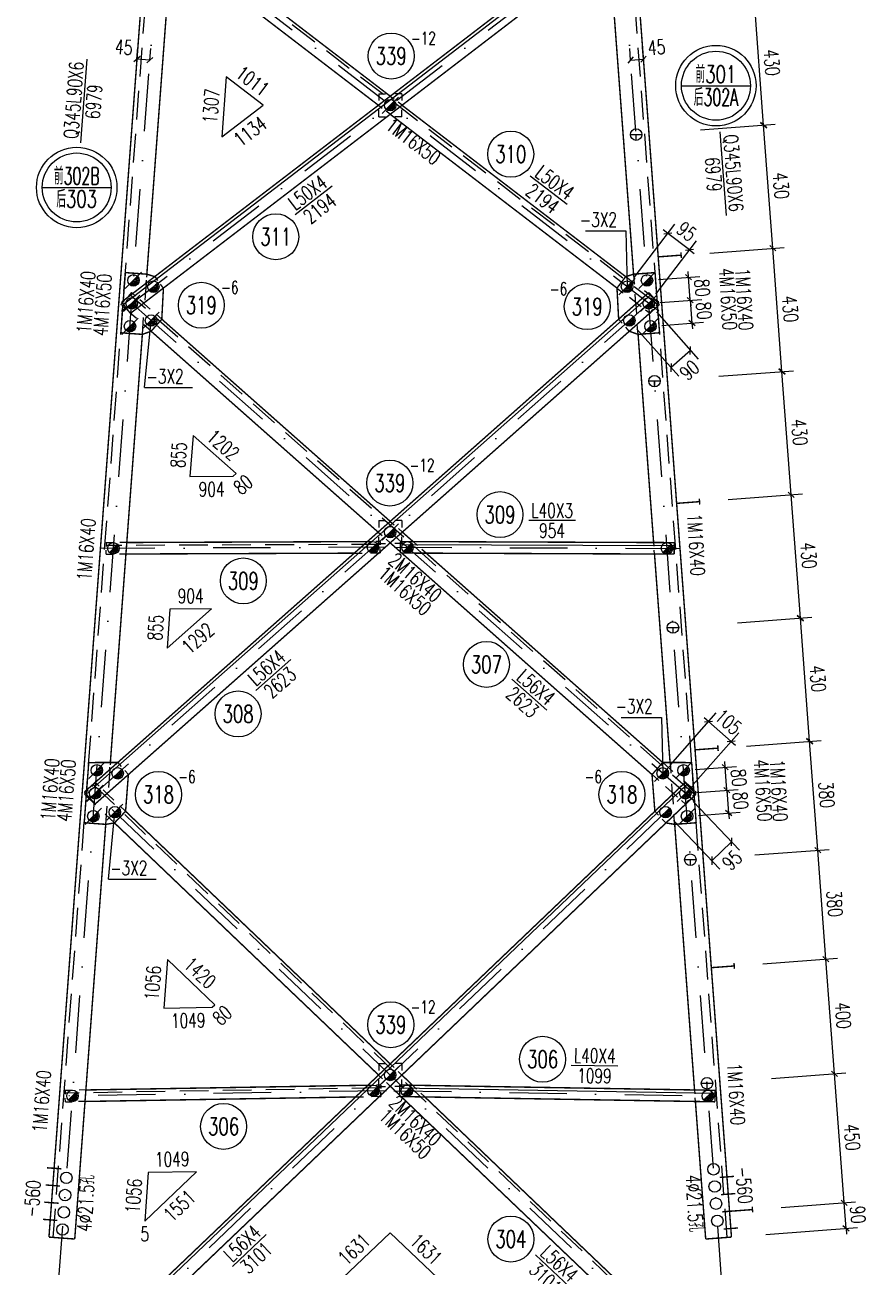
# Model space of a CAD drawing. Header units: millimetres. Extents: x 25936 to 26777, y -10793 to -10199.
# Drawn here: x 26080.2 to 26227, y -10683.7 to -10467.6 of the extents above; entities that cross this region are included whole.
import ezdxf
from ezdxf.enums import TextEntityAlignment as Align

# ---------------------------------------------------------------- set-up
doc = ezdxf.new("R2010")
doc.units = ezdxf.units.MM
doc.header["$LTSCALE"] = 10
doc.linetypes.add('DASHDOTX2', pattern=[2, 1, -0.5, 0, -0.5])
doc.linetypes.add('DASHED', pattern=[0.75, 0.5, -0.25])
for name, color, linetype in [('1', 1, 'DASHED'), ('2', 1, 'Continuous'), ('3', 1, 'Continuous'), ('4', 2, 'DASHDOTX2')]:
    doc.layers.add(name, color=color, linetype=linetype)
doc.styles.add('DXT', font='simplex.shx', dxfattribs={"width": 0.72, "bigfont": 'hztxt.shx'})
doc.styles.get("Standard").update_dxf_attribs({"font": 'SIMPLEX.shx', "width": 0.7, "bigfont": 'gbhzfs.shx'})
doc.dimstyles.new('BZ$0', dxfattribs={"dimtxt": 2.5, "dimasz": 1, "dimexe": 2, "dimexo": 2, "dimgap": 1, "dimtad": 1, "dimdec": 0, "dimlfac": 20, "dimzin": 12, "dimdsep": 46, "dimtxsty": 'DXT', "dimblk": 'OBLIQUE', "dimcen": 0.09, "dimclrd": 1, "dimclre": 1, "dimclrt": 7, "dimadec": 4, "dimazin": 3, "dimtfac": 1.4, "dimtdec": 0, "dimtix": 1, "dimtmove": 2, "dimatfit": 3, "dimldrblk": 'OBLIQUE', "dimfxl": 1, "dimtolj": 1, "dimtzin": 0, "dimarcsym": 0})

# ---------------------------------------------------------------- blocks, each defined once
blk = doc.blocks.new('_Oblique')
at = {"color": 0, "linetype": 'ByBlock', "lineweight": -2}
blk.add_line((-0.5, -0.5), (0.5, 0.5), dxfattribs=at)
blk = doc.blocks.new('*D24')
at = {"layer": '3', "color": 1, "lineweight": -2}
for p, q in [((26190.53, -10511.86), (26197.76, -10511.32)), ((26195.76, -10511.47), (26195.69, -10510.47)), ((26196.06, -10515.46), (26195.76, -10511.47)), ((26190.83, -10515.85), (26198.06, -10515.31)), ((26196.06, -10515.46), (26196.14, -10516.46))]:
    blk.add_line(p, q, dxfattribs=at)
at = {"layer": 'Defpoints', "color": 0}
for p in [(26195.76, -10511.47), (26188.53, -10512.01), (26188.83, -10516)]:
    blk.add_point(p, dxfattribs=at)
at = {"layer": '3', "color": 1, "lineweight": -2}
for p, rotation in [((26195.76, -10511.47), 274.2772000000988), ((26196.06, -10515.46), 94.27720000009884)]:
    blk.add_blockref('_Oblique', p, dxfattribs=dict(at, rotation=rotation))
at = {"layer": '3', "color": 7, "insert": (26198.16, -10513.3), "char_height": 2.5, "attachment_point": 5, "rotation": 274.2772, "style": 'DXT'}
blk.add_mtext('\\A1;80', dxfattribs=at)
blk = doc.blocks.new('*D25')
at = {"layer": '3', "color": 1, "lineweight": -2}
for p, q in [((26186.28, -10511.52), (26193.38, -10502.24)), ((26192.17, -10503.83), (26191.37, -10503.22)), ((26190.05, -10514.41), (26197.16, -10505.13)), ((26195.94, -10506.72), (26192.17, -10503.83)), ((26195.94, -10506.72), (26196.73, -10507.33))]:
    blk.add_line(p, q, dxfattribs=at)
at = {"layer": 'Defpoints', "color": 0}
for p in [(26192.17, -10503.83), (26185.06, -10513.11), (26188.83, -10516)]:
    blk.add_point(p, dxfattribs=at)
at = {"layer": '3', "color": 1, "lineweight": -2}
for p, rotation in [((26192.17, -10503.83), 322.557499999728), ((26195.94, -10506.72), 142.557499999728)]:
    blk.add_blockref('_Oblique', p, dxfattribs=dict(at, rotation=rotation))
at = {"layer": '3', "color": 7, "insert": (26195.42, -10503.49), "char_height": 2.5, "attachment_point": 5, "rotation": 322.5575, "style": 'DXT'}
blk.add_mtext('\\A1;95', dxfattribs=at)
blk = doc.blocks.new('*D26')
at = {"layer": '3', "color": 1, "lineweight": -2}
for p, q in [((26190.16, -10517.5), (26197.42, -10525.7)), ((26186.79, -10520.48), (26194.05, -10528.69)), ((26196.09, -10524.21), (26192.72, -10527.19))]:
    blk.add_line(p, q, dxfattribs=at)
at = {"layer": 'Defpoints', "color": 0}
for p in [(26188.83, -10516), (26185.46, -10518.98), (26192.72, -10527.19)]:
    blk.add_point(p, dxfattribs=at)
at = {"layer": '3', "color": 1, "lineweight": -2}
for p, rotation in [((26196.09, -10524.21), 41.49099999989235), ((26192.72, -10527.19), 221.4909999998924)]:
    blk.add_blockref('_Oblique', p, dxfattribs=dict(at, rotation=rotation))
at = {"layer": '3', "color": 7, "insert": (26195.94, -10527.63), "char_height": 2.5, "attachment_point": 5, "rotation": 41.491, "style": 'DXT'}
blk.add_mtext('\\A1;90', dxfattribs=at)
blk = doc.blocks.new('*D27')
at = {"layer": '3', "color": 1, "lineweight": -2}
for p, q in [((26190.83, -10515.85), (26198.06, -10515.31)), ((26196.06, -10515.46), (26195.99, -10514.46)), ((26196.06, -10515.46), (26196.36, -10519.45)), ((26191.13, -10519.84), (26198.36, -10519.3)), ((26196.36, -10519.45), (26196.44, -10520.44))]:
    blk.add_line(p, q, dxfattribs=at)
at = {"layer": 'Defpoints', "color": 0}
for p in [(26188.83, -10516), (26189.13, -10519.99), (26196.36, -10519.45)]:
    blk.add_point(p, dxfattribs=at)
at = {"layer": '3', "color": 1, "lineweight": -2}
for p, rotation in [((26196.06, -10515.46), 274.2773000000449), ((26196.36, -10519.45), 94.27730000004493)]:
    blk.add_blockref('_Oblique', p, dxfattribs=dict(at, rotation=rotation))
at = {"layer": '3', "color": 7, "insert": (26198.46, -10517.28), "char_height": 2.5, "attachment_point": 5, "rotation": 274.2773, "style": 'DXT'}
blk.add_mtext('\\A1;80', dxfattribs=at)
blk = doc.blocks.new('*D28')
at = {"layer": '3', "color": 1, "lineweight": -2}
for p, q in [((26202.14, -10596.71), (26202.06, -10595.71)), ((26196.9, -10597.1), (26204.13, -10596.56)), ((26202.44, -10600.7), (26202.14, -10596.71)), ((26197.2, -10601.09), (26204.43, -10600.55)), ((26202.44, -10600.7), (26202.51, -10601.69))]:
    blk.add_line(p, q, dxfattribs=at)
at = {"layer": 'Defpoints', "color": 0}
for p in [(26194.91, -10597.25), (26202.14, -10596.71), (26195.21, -10601.24)]:
    blk.add_point(p, dxfattribs=at)
at = {"layer": '3', "color": 1, "lineweight": -2}
for p, rotation in [((26202.14, -10596.71), 274.2774999999764), ((26202.44, -10600.7), 94.27749999997643)]:
    blk.add_blockref('_Oblique', p, dxfattribs=dict(at, rotation=rotation))
at = {"layer": '3', "color": 7, "insert": (26204.53, -10598.53), "char_height": 2.5, "attachment_point": 5, "rotation": 274.2775, "style": 'DXT'}
blk.add_mtext('\\A1;80', dxfattribs=at)
blk = doc.blocks.new('*D29')
at = {"layer": '3', "color": 1, "lineweight": -2}
for p, q in [((26192.6, -10596.26), (26200.57, -10587.25)), ((26199.25, -10588.75), (26198.5, -10588.09)), ((26203.18, -10592.23), (26199.25, -10588.75)), ((26196.53, -10599.74), (26204.5, -10590.73)), ((26203.18, -10592.23), (26203.93, -10592.89))]:
    blk.add_line(p, q, dxfattribs=at)
at = {"layer": 'Defpoints', "color": 0}
for p in [(26199.25, -10588.75), (26191.28, -10597.76), (26195.21, -10601.24)]:
    blk.add_point(p, dxfattribs=at)
at = {"layer": '3', "color": 1, "lineweight": -2}
for p, rotation in [((26199.25, -10588.75), 318.5087999999614), ((26203.18, -10592.23), 138.5087999999614)]:
    blk.add_blockref('_Oblique', p, dxfattribs=dict(at, rotation=rotation))
at = {"layer": '3', "color": 7, "insert": (26202.7, -10588.8), "char_height": 2.5, "attachment_point": 5, "rotation": 318.5088, "style": 'DXT'}
blk.add_mtext('\\A1;105', dxfattribs=at)
blk = doc.blocks.new('*D30')
at = {"layer": '3', "color": 1, "lineweight": -2}
for p, q in [((26196.59, -10602.68), (26204.65, -10611.13)), ((26193.15, -10605.96), (26201.21, -10614.41)), ((26203.27, -10609.68), (26199.83, -10612.96))]:
    blk.add_line(p, q, dxfattribs=at)
at = {"layer": 'Defpoints', "color": 0}
for p in [(26195.21, -10601.24), (26191.77, -10604.52), (26199.83, -10612.96)]:
    blk.add_point(p, dxfattribs=at)
at = {"layer": '3', "color": 1, "lineweight": -2}
for p, rotation in [((26203.27, -10609.68), 43.65079999998532), ((26199.83, -10612.96), 223.6507999999853)]:
    blk.add_blockref('_Oblique', p, dxfattribs=dict(at, rotation=rotation))
at = {"layer": '3', "color": 7, "insert": (26203.34, -10612.89), "char_height": 2.5, "attachment_point": 5, "rotation": 43.6508, "style": 'DXT'}
blk.add_mtext('\\A1;95', dxfattribs=at)
blk = doc.blocks.new('*D31')
at = {"layer": '3', "color": 1, "lineweight": -2}
for p, q in [((26202.44, -10600.7), (26202.36, -10599.7)), ((26197.2, -10601.09), (26204.43, -10600.55)), ((26202.44, -10600.7), (26202.74, -10604.69)), ((26197.5, -10605.08), (26204.73, -10604.54)), ((26202.74, -10604.69), (26202.81, -10605.68))]:
    blk.add_line(p, q, dxfattribs=at)
at = {"layer": 'Defpoints', "color": 0}
for p in [(26195.21, -10601.24), (26202.74, -10604.69), (26195.51, -10605.23)]:
    blk.add_point(p, dxfattribs=at)
at = {"layer": '3', "color": 1, "lineweight": -2}
for p, rotation in [((26202.44, -10600.7), 274.2775999999618), ((26202.74, -10604.69), 94.27759999996175)]:
    blk.add_blockref('_Oblique', p, dxfattribs=dict(at, rotation=rotation))
at = {"layer": '3', "color": 7, "insert": (26204.83, -10602.52), "char_height": 2.5, "attachment_point": 5, "rotation": 274.2776, "style": 'DXT'}
blk.add_mtext('\\A1;80', dxfattribs=at)
blk = doc.blocks.new('M16X50')
for p, q in [((-0.283, -0.283), (0.283, 0.283)), ((-0.141, -0.141), (0.141, 0.141))]:
    blk.add_line(p, q)
blk.add_circle((0, 0), 0.2)
for radius in [0.16, 0.12, 0.08, 0.04]:
    blk.add_arc((0, 0), radius, 225, 45)
blk = doc.blocks.new('M16X40')
blk.add_line((-0.141, -0.141), (0.141, 0.141))
blk.add_circle((0, 0), 0.2)
for radius in [0.16, 0.12, 0.08, 0.04]:
    blk.add_arc((0, 0), radius, 225, 45)
blk = doc.blocks.new('*D39')
at = {"layer": '3', "color": 1, "lineweight": -2}
for p, q in [((26196.25, -10464.37), (26209.22, -10463.4)), ((26208.83, -10484.99), (26207.22, -10463.55)), ((26197.86, -10485.81), (26210.82, -10484.84))]:
    blk.add_line(p, q, dxfattribs=at)
at = {"layer": 'Defpoints', "color": 0}
for p in [(26207.22, -10463.55), (26194.26, -10464.52), (26195.86, -10485.96)]:
    blk.add_point(p, dxfattribs=at)
at = {"layer": '3', "color": 1, "lineweight": -2}
for p, rotation in [((26207.22, -10463.55), 94.27720000009884), ((26208.83, -10484.99), 274.2772000000988)]:
    blk.add_blockref('_Oblique', p, dxfattribs=dict(at, rotation=rotation))
at = {"layer": '3', "color": 7, "insert": (26210.27, -10474.1), "char_height": 2.5, "attachment_point": 5, "rotation": 274.2772, "style": 'DXT'}
blk.add_mtext('\\A1;430', dxfattribs=at)
blk = doc.blocks.new('*D40')
at = {"layer": '3', "color": 1, "lineweight": -2}
for p, q in [((26197.86, -10485.81), (26210.82, -10484.84)), ((26210.43, -10506.43), (26208.83, -10484.99)), ((26199.46, -10507.25), (26212.42, -10506.28))]:
    blk.add_line(p, q, dxfattribs=at)
at = {"layer": 'Defpoints', "color": 0}
for p in [(26195.86, -10485.96), (26208.83, -10484.99), (26197.47, -10507.4)]:
    blk.add_point(p, dxfattribs=at)
at = {"layer": '3', "color": 1, "lineweight": -2}
for p, rotation in [((26208.83, -10484.99), 94.27720000009884), ((26210.43, -10506.43), 274.2772000000988)]:
    blk.add_blockref('_Oblique', p, dxfattribs=dict(at, rotation=rotation))
at = {"layer": '3', "color": 7, "insert": (26211.87, -10495.54), "char_height": 2.5, "attachment_point": 5, "rotation": 274.2772, "style": 'DXT'}
blk.add_mtext('\\A1;430', dxfattribs=at)
blk = doc.blocks.new('*D41')
at = {"layer": '3', "color": 1, "lineweight": -2}
for p, q in [((26199.46, -10507.25), (26212.42, -10506.28)), ((26212.03, -10527.87), (26210.43, -10506.43)), ((26201.06, -10528.69), (26214.03, -10527.72))]:
    blk.add_line(p, q, dxfattribs=at)
at = {"layer": 'Defpoints', "color": 0}
for p in [(26197.47, -10507.4), (26210.43, -10506.43), (26199.07, -10528.84)]:
    blk.add_point(p, dxfattribs=at)
at = {"layer": '3', "color": 1, "lineweight": -2}
for p, rotation in [((26210.43, -10506.43), 94.27720000009884), ((26212.03, -10527.87), 274.2772000000988)]:
    blk.add_blockref('_Oblique', p, dxfattribs=dict(at, rotation=rotation))
at = {"layer": '3', "color": 7, "insert": (26213.47, -10516.98), "char_height": 2.5, "attachment_point": 5, "rotation": 274.2772, "style": 'DXT'}
blk.add_mtext('\\A1;430', dxfattribs=at)
blk = doc.blocks.new('*D42')
at = {"layer": '3', "color": 1, "lineweight": -2}
for p, q in [((26201.06, -10528.69), (26214.03, -10527.72)), ((26213.64, -10549.31), (26212.03, -10527.87)), ((26202.67, -10550.13), (26215.63, -10549.16))]:
    blk.add_line(p, q, dxfattribs=at)
at = {"layer": 'Defpoints', "color": 0}
for p in [(26199.07, -10528.84), (26212.03, -10527.87), (26200.67, -10550.28)]:
    blk.add_point(p, dxfattribs=at)
at = {"layer": '3', "color": 1, "lineweight": -2}
for p, rotation in [((26212.03, -10527.87), 94.27720000009884), ((26213.64, -10549.31), 274.2772000000988)]:
    blk.add_blockref('_Oblique', p, dxfattribs=dict(at, rotation=rotation))
at = {"layer": '3', "color": 7, "insert": (26215.08, -10538.42), "char_height": 2.5, "attachment_point": 5, "rotation": 274.2772, "style": 'DXT'}
blk.add_mtext('\\A1;430', dxfattribs=at)
blk = doc.blocks.new('*D43')
at = {"layer": '3', "color": 1, "lineweight": -2}
for p, q in [((26202.67, -10550.13), (26215.63, -10549.16)), ((26215.24, -10570.75), (26213.64, -10549.31)), ((26204.27, -10571.57), (26217.23, -10570.6))]:
    blk.add_line(p, q, dxfattribs=at)
at = {"layer": 'Defpoints', "color": 0}
for p in [(26200.67, -10550.28), (26213.64, -10549.31), (26202.28, -10571.72)]:
    blk.add_point(p, dxfattribs=at)
at = {"layer": '3', "color": 1, "lineweight": -2}
for p, rotation in [((26213.64, -10549.31), 94.27720000009884), ((26215.24, -10570.75), 274.2772000000988)]:
    blk.add_blockref('_Oblique', p, dxfattribs=dict(at, rotation=rotation))
at = {"layer": '3', "color": 7, "insert": (26216.68, -10559.86), "char_height": 2.5, "attachment_point": 5, "rotation": 274.2772, "style": 'DXT'}
blk.add_mtext('\\A1;430', dxfattribs=at)
blk = doc.blocks.new('*D44')
at = {"layer": '3', "color": 1, "lineweight": -2}
for p, q in [((26204.27, -10571.57), (26217.23, -10570.6)), ((26216.84, -10592.19), (26215.24, -10570.75)), ((26205.87, -10593.01), (26218.84, -10592.04))]:
    blk.add_line(p, q, dxfattribs=at)
at = {"layer": 'Defpoints', "color": 0}
for p in [(26202.28, -10571.72), (26215.24, -10570.75), (26203.88, -10593.16)]:
    blk.add_point(p, dxfattribs=at)
at = {"layer": '3', "color": 1, "lineweight": -2}
for p, rotation in [((26215.24, -10570.75), 94.27720000009884), ((26216.84, -10592.19), 274.2772000000988)]:
    blk.add_blockref('_Oblique', p, dxfattribs=dict(at, rotation=rotation))
at = {"layer": '3', "color": 7, "insert": (26218.28, -10581.3), "char_height": 2.5, "attachment_point": 5, "rotation": 274.2772, "style": 'DXT'}
blk.add_mtext('\\A1;430', dxfattribs=at)
blk = doc.blocks.new('*D45')
at = {"layer": '3', "color": 1, "lineweight": -2}
for p, q in [((26205.87, -10593.01), (26218.84, -10592.04)), ((26218.26, -10611.13), (26216.84, -10592.19)), ((26207.29, -10611.96), (26220.25, -10610.99))]:
    blk.add_line(p, q, dxfattribs=at)
at = {"layer": 'Defpoints', "color": 0}
for p in [(26203.88, -10593.16), (26216.84, -10592.19), (26205.3, -10612.1)]:
    blk.add_point(p, dxfattribs=at)
at = {"layer": '3', "color": 1, "lineweight": -2}
for p, rotation in [((26216.84, -10592.19), 94.27720000009884), ((26218.26, -10611.13), 274.2772000000988)]:
    blk.add_blockref('_Oblique', p, dxfattribs=dict(at, rotation=rotation))
at = {"layer": '3', "color": 7, "insert": (26219.8, -10601.49), "char_height": 2.5, "attachment_point": 5, "rotation": 274.2772, "style": 'DXT'}
blk.add_mtext('\\A1;380', dxfattribs=at)
blk = doc.blocks.new('*D46')
at = {"layer": '3', "color": 1, "lineweight": -2}
for p, q in [((26207.29, -10611.96), (26220.25, -10610.99)), ((26219.68, -10630.08), (26218.26, -10611.13)), ((26208.71, -10630.9), (26221.67, -10629.93))]:
    blk.add_line(p, q, dxfattribs=at)
at = {"layer": 'Defpoints', "color": 0}
for p in [(26218.26, -10611.13), (26205.3, -10612.1), (26206.71, -10631.05)]:
    blk.add_point(p, dxfattribs=at)
at = {"layer": '3', "color": 1, "lineweight": -2}
for p, rotation in [((26218.26, -10611.13), 94.27720000009884), ((26219.68, -10630.08), 274.2772000000988)]:
    blk.add_blockref('_Oblique', p, dxfattribs=dict(at, rotation=rotation))
at = {"layer": '3', "color": 7, "insert": (26221.21, -10620.44), "char_height": 2.5, "attachment_point": 5, "rotation": 274.2772, "style": 'DXT'}
blk.add_mtext('\\A1;380', dxfattribs=at)
blk = doc.blocks.new('*D47')
at = {"layer": '3', "color": 1, "lineweight": -2}
for p, q in [((26208.71, -10630.9), (26221.67, -10629.93)), ((26221.17, -10650.03), (26219.68, -10630.08)), ((26210.2, -10650.85), (26223.16, -10649.88))]:
    blk.add_line(p, q, dxfattribs=at)
at = {"layer": 'Defpoints', "color": 0}
for p in [(26219.68, -10630.08), (26206.71, -10631.05), (26208.2, -10651)]:
    blk.add_point(p, dxfattribs=at)
at = {"layer": '3', "color": 1, "lineweight": -2}
for p, rotation in [((26219.68, -10630.08), 94.27720000009884), ((26221.17, -10650.03), 274.2772000000988)]:
    blk.add_blockref('_Oblique', p, dxfattribs=dict(at, rotation=rotation))
at = {"layer": '3', "color": 7, "insert": (26222.67, -10639.89), "char_height": 2.5, "attachment_point": 5, "rotation": 274.2772, "style": 'DXT'}
blk.add_mtext('\\A1;400', dxfattribs=at)
blk = doc.blocks.new('*D48')
at = {"layer": '3', "color": 1, "lineweight": -2}
for p, q in [((26210.2, -10650.85), (26223.16, -10649.88)), ((26222.85, -10672.46), (26221.17, -10650.03)), ((26211.88, -10673.28), (26224.84, -10672.31))]:
    blk.add_line(p, q, dxfattribs=at)
at = {"layer": 'Defpoints', "color": 0}
for p in [(26221.17, -10650.03), (26208.2, -10651), (26209.88, -10673.43)]:
    blk.add_point(p, dxfattribs=at)
at = {"layer": '3', "color": 1, "lineweight": -2}
for p, rotation in [((26221.17, -10650.03), 94.27720000009884), ((26222.85, -10672.46), 274.2772000000988)]:
    blk.add_blockref('_Oblique', p, dxfattribs=dict(at, rotation=rotation))
at = {"layer": '3', "color": 7, "insert": (26224.25, -10661.08), "char_height": 2.5, "attachment_point": 5, "rotation": 274.2772, "style": 'DXT'}
blk.add_mtext('\\A1;450', dxfattribs=at)
blk = doc.blocks.new('*D49')
at = {"layer": '3', "color": 1, "lineweight": -2}
for p, q in [((26222.85, -10672.46), (26222.77, -10671.47)), ((26211.88, -10673.28), (26224.84, -10672.31)), ((26223.18, -10676.95), (26222.85, -10672.46)), ((26209.22, -10678), (26225.18, -10676.8)), ((26223.18, -10676.95), (26223.26, -10677.95))]:
    blk.add_line(p, q, dxfattribs=at)
at = {"layer": 'Defpoints', "color": 0}
for p in [(26209.88, -10673.43), (26222.85, -10672.46), (26207.23, -10678.14)]:
    blk.add_point(p, dxfattribs=at)
at = {"layer": '3', "color": 1, "lineweight": -2}
for p, rotation in [((26222.85, -10672.46), 274.2772000000988), ((26223.18, -10676.95), 94.27720000009884)]:
    blk.add_blockref('_Oblique', p, dxfattribs=dict(at, rotation=rotation))
at = {"layer": '3', "color": 7, "insert": (26225.26, -10674.54), "char_height": 2.5, "attachment_point": 5, "rotation": 274.2772, "style": 'DXT'}
blk.add_mtext('\\A1;90', dxfattribs=at)
blk = doc.blocks.new('M20X45')
blk.add_circle((0, 0), 0.2)
blk = doc.blocks.new('*D6')
at = {"color": 1, "lineweight": -2}
for p, q in [((26185.67, -10473.7), (26185.52, -10471.69)), ((26187.91, -10473.53), (26187.76, -10471.52)), ((26185.67, -10473.68), (26187.91, -10473.51))]:
    blk.add_line(p, q, dxfattribs=at)
at = {"layer": 'Defpoints', "color": 0}
for p in [(26187.91, -10473.51), (26185.82, -10475.69), (26188.06, -10475.53)]:
    blk.add_point(p, dxfattribs=at)
at = {"color": 1, "lineweight": -2}
for p, rotation in [((26187.91, -10473.51), 4.27720128964986), ((26185.67, -10473.68), 184.2772012896498)]:
    blk.add_blockref('_Oblique', p, dxfattribs=dict(at, rotation=rotation))
at = {"color": 7, "insert": (26190.2, -10471.46), "char_height": 2.5, "attachment_point": 5, "rotation": 4.2772, "style": 'DXT'}
blk.add_mtext('\\A1;45', dxfattribs=at)
blk = doc.blocks.new('*D7')
at = {"color": 1, "lineweight": -2}
for p, q in [((26099.75, -10473.53), (26099.9, -10471.52)), ((26102, -10473.7), (26102.15, -10471.69)), ((26102, -10473.68), (26099.75, -10473.51))]:
    blk.add_line(p, q, dxfattribs=at)
at = {"layer": 'Defpoints', "color": 0}
for p in [(26099.75, -10473.51), (26099.6, -10475.53), (26101.85, -10475.69)]:
    blk.add_point(p, dxfattribs=at)
at = {"color": 1, "lineweight": -2}
for p, rotation in [((26099.75, -10473.51), 175.7227987103501), ((26102, -10473.68), 355.7227987103502)]:
    blk.add_blockref('_Oblique', p, dxfattribs=dict(at, rotation=rotation))
at = {"color": 7, "insert": (26097.46, -10471.46), "char_height": 2.5, "attachment_point": 5, "rotation": 355.7228, "style": 'DXT'}
blk.add_mtext('\\A1;45', dxfattribs=at)

msp = doc.modelspace()

# ---------------------------------------------------------------- linework, layer by layer
for p, q in [((26097.384, -10516.163), (26184.494, -10449.461)), ((26091.032, -10473.5), (26089.941, -10488.085)), ((26194.533, -10478.14), (26206.533, -10478.14)), ((26202.391, -10500.748), (26201.3, -10486.164)), ((26174.633, -10498.828), (26168.182, -10493.888)), ((26083.258, -10495.843), (26095.258, -10495.843)), ((26133.726, -10495.644), (26127.275, -10500.584)), ((26090.925, -10601.391), (26189.173, -10514.496)), ((26176.067, -10553.808), (26167.942, -10553.778)), ((26145.581, -10557.944), (26193.272, -10558.123)), ((26126.52, -10577.987), (26120.434, -10583.369)), ((26171.071, -10586.765), (26164.985, -10581.382)), ((26083.307, -10706.744), (26195.491, -10599.723)), ((26183.471, -10648.714), (26175.347, -10648.578)), ((26145.486, -10652.488), (26200.403, -10653.406)), ((26122.229, -10677.975), (26116.35, -10683.583)), ((26175.024, -10687.121), (26169.145, -10681.512))]:
    msp.add_line(p, q)
at = {"const_width": 0.25}
for points in [[(26084.427, -10678.442), (26104.336, -10412.253)], [(26203.238, -10678.442), (26183.33, -10412.253)], [(26097.08, -10515.766), (26184.19, -10449.064)], [(26185.71, -10451.049), (26098.6, -10517.751)], [(26143.833, -10479.966), (26108.835, -10453.167)], [(26107.315, -10455.152), (26141.777, -10481.541)], [(26105.56, -10456.219), (26101.468, -10510.931)], [(26182.106, -10456.219), (26186.197, -10510.931)], [(26184.829, -10511.358), (26145.889, -10481.541)], [(26143.833, -10483.115), (26183.309, -10513.343)], [(26097.728, -10510.651), (26097.362, -10515.55)], [(26101.468, -10510.931), (26097.728, -10510.651)], [(26102.837, -10511.358), (26101.468, -10510.931)], [(26183.309, -10513.343), (26184.829, -10511.358)], [(26184.829, -10511.358), (26186.197, -10510.931)], [(26186.197, -10510.931), (26189.937, -10510.651)], [(26189.937, -10510.651), (26190.322, -10515.795)], [(26090.594, -10601.017), (26188.842, -10514.122)], [(26101.351, -10512.496), (26101.351, -10512.496)], [(26104.067, -10518.759), (26104.357, -10513.343)], [(26183.598, -10518.759), (26183.309, -10513.343)], [(26188.842, -10514.122), (26190.697, -10516.219)], [(26190.697, -10516.219), (26092.449, -10603.114)], [(26097.322, -10516.082), (26096.945, -10521.122)], [(26098.6, -10517.751), (26097.08, -10515.766)], [(26100.919, -10515.975), (26100.919, -10515.975)], [(26101.08, -10516.117), (26101.08, -10516.117)], [(26186.564, -10515.836), (26186.564, -10515.836)], [(26186.585, -10516.117), (26186.585, -10516.117)], [(26186.746, -10515.975), (26186.746, -10515.975)], [(26189.689, -10515.08), (26189.689, -10515.08)], [(26190.303, -10515.55), (26190.303, -10515.55)], [(26097.291, -10516.504), (26097.291, -10516.504)], [(26098.389, -10517.475), (26098.389, -10517.475)], [(26190.375, -10516.504), (26190.72, -10521.122)], [(26102.212, -10520.857), (26104.067, -10518.759)], [(26143.833, -10553.93), (26104.067, -10518.759)], [(26100.685, -10521.402), (26095.115, -10595.882)], [(26096.945, -10521.122), (26100.685, -10521.402)], [(26100.685, -10521.402), (26102.212, -10520.857)], [(26102.212, -10520.857), (26141.72, -10555.799)], [(26186.981, -10521.402), (26185.453, -10520.857)], [(26190.72, -10521.122), (26186.981, -10521.402)], [(26186.981, -10521.402), (26189.689, -10557.609)], [(26147.816, -10557.452), (26145.946, -10555.799)], [(26097.827, -10559.61), (26137.579, -10559.461)], [(26139.85, -10557.452), (26097.977, -10557.609)], [(26141.823, -10559.445), (26142.09, -10559.444)], [(26142.09, -10559.444), (26142.089, -10559.21)], [(26143.833, -10557.668), (26145.576, -10559.21)], [(26145.575, -10559.444), (26145.583, -10557.444)], [(26193.266, -10559.623), (26145.575, -10559.444)], [(26145.583, -10557.444), (26193.274, -10557.623)], [(26145.842, -10559.445), (26189.411, -10597.98)], [(26191.266, -10595.882), (26150.087, -10559.461)], [(26193.274, -10557.623), (26193.266, -10559.623)], [(26189.838, -10559.61), (26192.551, -10595.882)], [(26091.353, -10595.89), (26090.997, -10600.661)], [(26096.399, -10595.882), (26091.353, -10595.89)], [(26189.411, -10597.98), (26191.266, -10595.882)], [(26191.266, -10595.882), (26196.312, -10595.89)], [(26196.312, -10595.89), (26196.693, -10600.983)], [(26095.024, -10597.099), (26095.024, -10597.099)], [(26097.765, -10604.366), (26098.254, -10597.98)], [(26189.9, -10604.366), (26189.411, -10597.98)], [(26082.962, -10706.382), (26195.146, -10599.362)], [(26195.146, -10599.362), (26197.079, -10601.388)], [(26197.079, -10601.388), (26084.895, -10708.408)], [(26090.941, -10601.409), (26090.57, -10606.361)], [(26092.449, -10603.114), (26090.594, -10601.017)], [(26090.919, -10601.704), (26090.919, -10601.704)], [(26094.527, -10601.276), (26094.527, -10601.276)], [(26094.699, -10601.44), (26094.699, -10601.44)], [(26192.941, -10601.102), (26192.941, -10601.102)], [(26192.967, -10601.44), (26192.967, -10601.44)], [(26193.139, -10601.276), (26193.139, -10601.276)], [(26196.669, -10600.661), (26196.669, -10600.661)], [(26196.747, -10601.704), (26197.095, -10606.361)], [(26095.833, -10606.392), (26097.765, -10604.366)], [(26143.833, -10648.313), (26097.765, -10604.366)], [(26094.31, -10606.641), (26088.915, -10678.778)], [(26090.57, -10606.361), (26094.31, -10606.641)], [(26094.31, -10606.641), (26095.833, -10606.392)], [(26095.833, -10606.392), (26141.805, -10650.248)], [(26193.356, -10606.641), (26191.833, -10606.392)], [(26197.095, -10606.361), (26193.356, -10606.641)], [(26193.356, -10606.641), (26196.811, -10652.845)], [(26147.718, -10652.019), (26145.861, -10650.248)], [(26139.941, -10652.025), (26090.854, -10652.846)], [(26143.833, -10652.183), (26145.47, -10653.745)], [(26145.46, -10653.988), (26145.494, -10651.988)], [(26145.494, -10651.988), (26200.412, -10652.906)], [(26090.704, -10654.848), (26137.807, -10654.061)], [(26141.936, -10653.992), (26142.205, -10653.988)], [(26142.205, -10653.988), (26142.201, -10653.739)], [(26200.378, -10654.906), (26145.46, -10653.988)], [(26145.723, -10653.986), (26202.771, -10708.408)], [(26204.704, -10706.382), (26149.852, -10654.055)], [(26200.412, -10652.906), (26200.378, -10654.906)], [(26196.961, -10654.848), (26198.751, -10678.778)], [(26088.915, -10678.778), (26084.427, -10678.442)], [(26198.751, -10678.778), (26203.238, -10678.442)]]:
    msp.add_lwpolyline(points, dxfattribs=at)
for centre, radius in [((26144.001, -10472.977), 4), ((26200.533, -10478.14), 7), ((26200.533, -10478.14), 6), ((26164.82, -10490.054), 4), ((26089.258, -10495.843), 7), ((26089.258, -10495.843), 6), ((26123.913, -10504.418), 4), ((26110.956, -10516.33), 4), ((26178.125, -10516.579), 4), ((26143.767, -10547.268), 4), ((26162.946, -10552.759), 4), ((26118.262, -10564.283), 4), ((26160.577, -10578.818), 4), ((26117.351, -10587.431), 4), ((26103.496, -10601.445), 4), ((26184.17, -10601.445), 4), ((26143.941, -10641.503), 4), ((26170.365, -10647.495), 4), ((26114.829, -10659.193), 4), ((26164.837, -10678.785), 4)]:
    msp.add_circle(centre, radius)
at = {"layer": '1'}
for p, q in [((26085.175, -10678.498), (26111.201, -10330.507)), ((26202.49, -10678.498), (26176.464, -10330.507)), ((26190.281, -10516.163), (26103.171, -10449.461)), ((26141.777, -10481.541), (26142.455, -10482.06)), ((26141.833, -10479.541), (26141.833, -10480.741)), ((26141.833, -10479.541), (26143.033, -10479.541)), ((26143.833, -10479.966), (26144.511, -10480.486)), ((26145.833, -10479.541), (26144.633, -10479.541)), ((26145.889, -10481.541), (26145.21, -10481.021)), ((26145.833, -10479.541), (26145.833, -10480.741)), ((26141.833, -10483.541), (26141.833, -10482.341)), ((26141.833, -10483.541), (26143.033, -10483.541)), ((26143.833, -10483.115), (26143.154, -10482.596)), ((26145.833, -10483.541), (26144.633, -10483.541)), ((26145.833, -10483.541), (26145.833, -10482.341)), ((26101.468, -10510.931), (26101.429, -10511.447)), ((26102.837, -10511.358), (26102.837, -10511.358)), ((26102.837, -10511.358), (26102.837, -10511.358)), ((26102.837, -10511.358), (26103.338, -10512.013)), ((26184.829, -10511.358), (26186.433, -10512.586)), ((26186.197, -10510.931), (26186.325, -10512.642)), ((26101.351, -10512.496), (26101.131, -10515.435)), ((26101.351, -10512.496), (26101.39, -10511.98)), ((26104.357, -10513.343), (26103.855, -10512.688)), ((26183.309, -10513.343), (26184.383, -10514.166)), ((26189.689, -10515.08), (26188.085, -10513.852)), ((26096.969, -10516.219), (26097.581, -10515.527)), ((26096.969, -10516.219), (26097.075, -10516.313)), ((26097.322, -10516.082), (26097.335, -10515.907)), ((26097.362, -10515.55), (26097.349, -10515.726)), ((26098.824, -10514.122), (26098.212, -10514.814)), ((26196.74, -10601.391), (26098.493, -10514.496)), ((26098.824, -10514.122), (26099.515, -10514.733)), ((26100.919, -10515.975), (26100.228, -10515.364)), ((26100.919, -10515.975), (26100.972, -10516.022)), ((26101.08, -10516.117), (26101.027, -10516.07)), ((26101.08, -10516.117), (26102.066, -10516.989)), ((26186.564, -10515.836), (26185.49, -10515.013)), ((26186.585, -10516.117), (26186.457, -10514.406)), ((26186.564, -10515.836), (26186.624, -10515.882)), ((26186.585, -10516.117), (26186.716, -10517.861)), ((26186.746, -10515.975), (26186.686, -10515.929)), ((26186.746, -10515.975), (26187.511, -10516.561)), ((26189.689, -10515.08), (26189.892, -10515.235)), ((26190.585, -10515.766), (26190.084, -10516.421)), ((26190.303, -10515.55), (26190.101, -10515.395)), ((26190.303, -10515.55), (26190.396, -10515.622)), ((26190.322, -10515.795), (26190.339, -10516.029)), ((26190.585, -10515.766), (26190.492, -10515.695)), ((26097.291, -10516.504), (26097.185, -10516.41)), ((26097.291, -10516.504), (26097.653, -10516.824)), ((26098.389, -10517.475), (26098.027, -10517.155)), ((26098.389, -10517.475), (26099.651, -10518.591)), ((26104.067, -10518.759), (26103.082, -10517.887)), ((26189.065, -10517.751), (26188.3, -10517.165)), ((26189.065, -10517.751), (26189.567, -10517.096)), ((26190.375, -10516.504), (26190.357, -10516.27)), ((26100.685, -10521.402), (26100.905, -10518.463)), ((26102.212, -10520.857), (26100.951, -10519.741)), ((26183.598, -10518.759), (26184.21, -10519.451)), ((26185.453, -10520.857), (26184.841, -10520.165)), ((26186.981, -10521.402), (26186.85, -10519.658)), ((26141.833, -10553.799), (26141.833, -10554.999)), ((26141.833, -10553.799), (26143.033, -10553.799)), ((26143.833, -10553.93), (26144.53, -10554.547)), ((26145.833, -10553.799), (26144.633, -10553.799)), ((26145.833, -10553.799), (26145.833, -10554.999)), ((26141.72, -10555.799), (26142.417, -10556.416)), ((26141.833, -10557.799), (26141.833, -10556.599)), ((26143.833, -10557.668), (26143.135, -10557.051)), ((26145.946, -10555.799), (26145.249, -10555.182)), ((26145.833, -10557.799), (26145.833, -10556.599)), ((26094.392, -10557.623), (26095.575, -10557.618)), ((26094.392, -10557.623), (26094.394, -10558.283)), ((26142.085, -10557.944), (26094.393, -10558.123)), ((26094.399, -10559.623), (26094.397, -10558.963)), ((26097.977, -10557.609), (26096.794, -10557.614)), ((26139.85, -10557.452), (26140.587, -10557.45)), ((26141.823, -10559.445), (26140.423, -10559.45)), ((26142.083, -10557.444), (26141.346, -10557.447)), ((26141.833, -10557.799), (26143.033, -10557.799)), ((26142.083, -10557.444), (26142.085, -10558.027)), ((26142.089, -10559.21), (26142.087, -10558.627)), ((26145.833, -10557.799), (26144.633, -10557.799)), ((26145.576, -10559.21), (26145.664, -10559.287)), ((26145.842, -10559.445), (26145.754, -10559.367)), ((26147.816, -10557.452), (26148.565, -10558.115)), ((26150.087, -10559.461), (26149.337, -10558.798)), ((26189.689, -10557.609), (26189.738, -10558.269)), ((26189.838, -10559.61), (26189.789, -10558.95)), ((26094.399, -10559.623), (26095.53, -10559.618)), ((26097.827, -10559.61), (26096.696, -10559.614)), ((26137.579, -10559.461), (26138.98, -10559.456)), ((26095.115, -10595.882), (26095.085, -10596.284)), ((26096.399, -10595.882), (26097.011, -10596.575)), ((26191.266, -10595.882), (26193.049, -10597.459)), ((26192.551, -10595.882), (26192.688, -10597.717)), ((26095.024, -10597.099), (26094.788, -10600.248)), ((26095.024, -10597.099), (26095.054, -10596.698)), ((26098.254, -10597.98), (26097.642, -10597.288)), ((26189.411, -10597.98), (26190.576, -10599.01)), ((26092.52, -10599.362), (26091.882, -10600.03)), ((26204.358, -10706.744), (26092.175, -10599.723)), ((26092.52, -10599.362), (26093.182, -10599.993)), ((26192.941, -10601.102), (26191.776, -10600.072)), ((26192.967, -10601.44), (26192.829, -10599.606)), ((26196.669, -10600.661), (26194.886, -10599.084)), ((26090.587, -10601.388), (26091.225, -10600.719)), ((26090.587, -10601.388), (26090.696, -10601.492)), ((26090.919, -10601.704), (26090.809, -10601.6)), ((26090.919, -10601.704), (26092.54, -10603.251)), ((26090.941, -10601.409), (26090.959, -10601.162)), ((26090.997, -10600.661), (26090.978, -10600.908)), ((26094.527, -10601.276), (26093.864, -10600.644)), ((26094.527, -10601.276), (26094.584, -10601.33)), ((26094.699, -10601.44), (26094.642, -10601.386)), ((26094.699, -10601.44), (26095.711, -10602.406)), ((26192.941, -10601.102), (26193.006, -10601.159)), ((26192.967, -10601.44), (26193.095, -10603.156)), ((26193.139, -10601.276), (26193.074, -10601.219)), ((26193.139, -10601.276), (26193.824, -10601.883)), ((26195.217, -10603.114), (26194.531, -10602.508)), ((26195.217, -10603.114), (26195.829, -10602.422)), ((26197.072, -10601.017), (26196.459, -10601.709)), ((26196.669, -10600.661), (26196.802, -10600.778)), ((26196.693, -10600.983), (26196.711, -10601.221)), ((26196.747, -10601.704), (26196.729, -10601.466)), ((26197.072, -10601.017), (26196.939, -10600.899)), ((26094.31, -10606.641), (26094.545, -10603.492)), ((26097.765, -10604.366), (26096.753, -10603.4)), ((26189.9, -10604.366), (26190.538, -10605.034)), ((26095.833, -10606.392), (26094.211, -10604.845)), ((26191.833, -10606.392), (26191.195, -10605.723)), ((26193.356, -10606.641), (26193.227, -10604.924)), ((26141.833, -10648.248), (26141.833, -10649.448)), ((26141.833, -10648.248), (26143.033, -10648.248)), ((26143.833, -10648.313), (26144.502, -10648.951)), ((26145.833, -10648.248), (26144.633, -10648.248)), ((26145.861, -10650.248), (26145.192, -10649.609)), ((26145.833, -10648.248), (26145.833, -10649.448)), ((26139.941, -10652.025), (26140.677, -10652.013)), ((26142.172, -10651.988), (26141.436, -10652)), ((26141.805, -10650.248), (26142.474, -10650.886)), ((26141.833, -10652.248), (26141.833, -10651.048)), ((26141.833, -10652.248), (26143.033, -10652.248)), ((26142.172, -10651.988), (26142.181, -10652.566)), ((26143.833, -10652.183), (26143.163, -10651.544)), ((26145.833, -10652.248), (26144.633, -10652.248)), ((26145.833, -10652.248), (26145.833, -10651.048)), ((26147.718, -10652.019), (26148.422, -10652.691)), ((26087.254, -10652.906), (26088.442, -10652.886)), ((26087.254, -10652.906), (26087.265, -10653.566)), ((26142.18, -10652.488), (26087.262, -10653.406)), ((26087.287, -10654.906), (26087.276, -10654.246)), ((26090.854, -10652.846), (26089.666, -10652.866)), ((26137.807, -10654.061), (26139.17, -10654.039)), ((26141.936, -10653.992), (26140.573, -10654.015)), ((26142.201, -10653.739), (26142.191, -10653.161)), ((26145.465, -10653.739), (26145.552, -10653.823)), ((26145.47, -10653.745), (26145.554, -10653.824)), ((26145.723, -10653.986), (26145.64, -10653.906)), ((26145.73, -10653.992), (26145.642, -10653.909)), ((26149.852, -10654.055), (26149.148, -10653.383)), ((26196.811, -10652.845), (26196.861, -10653.506)), ((26196.811, -10652.846), (26196.861, -10653.507)), ((26196.961, -10654.848), (26196.912, -10654.187)), ((26196.961, -10654.848), (26196.912, -10654.188)), ((26087.287, -10654.906), (26088.415, -10654.887)), ((26090.704, -10654.848), (26089.577, -10654.867))]:
    msp.add_line(p, q, dxfattribs=at)
at = {"layer": '2'}
for p, q in [((26177.851, -10503.398), (26184.851, -10503.398)), ((26184.851, -10503.398), (26185.061, -10513.111)), ((26101.076, -10530.658), (26102.204, -10518.98)), ((26101.076, -10530.658), (26109.416, -10530.658)), ((26184.065, -10588.047), (26191.065, -10588.047)), ((26191.065, -10588.047), (26191.275, -10597.759)), ((26094.767, -10616.195), (26095.895, -10604.516)), ((26094.767, -10616.195), (26103.107, -10616.195))]:
    msp.add_line(p, q, dxfattribs=at)
at = {"layer": '2', "const_width": 0.25}
for points in [[(26185.637, -10486.646), (26186.637, -10486.646), (26186.637, -10487.646), (26186.637, -10486.646), (26187.637, -10486.646)], [(26190.485, -10507.919), (26194.474, -10507.62), (26194.511, -10508.119), (26194.436, -10507.122)], [(26188.845, -10529.527), (26189.845, -10529.527), (26189.845, -10530.527), (26189.845, -10529.527), (26190.845, -10529.527)], [(26193.692, -10550.799), (26197.681, -10550.501), (26197.718, -10550.999), (26197.643, -10550.002)], [(26192.052, -10572.407), (26193.052, -10572.407), (26193.052, -10573.407), (26193.052, -10572.407), (26194.052, -10572.407)], [(26196.899, -10593.679), (26200.888, -10593.381), (26200.925, -10593.879), (26200.85, -10592.882)], [(26195.072, -10612.794), (26196.072, -10612.794), (26196.072, -10613.794), (26196.072, -10612.794), (26197.072, -10612.794)], [(26199.733, -10631.573), (26203.722, -10631.275), (26203.759, -10631.774), (26203.684, -10630.776)], [(26197.981, -10651.685), (26198.981, -10651.685), (26198.981, -10652.685), (26198.981, -10651.685), (26199.981, -10651.685)], [(26086.569, -10666.569), (26084.076, -10666.383)], [(26086.345, -10669.561), (26083.852, -10669.374)], [(26203.702, -10667.878), (26201.209, -10668.065)], [(26203.925, -10670.87), (26201.432, -10671.057)], [(26086.121, -10672.552), (26083.628, -10672.366)], [(26204.149, -10673.862), (26201.656, -10674.048)], [(26202.903, -10673.955), (26206.891, -10673.657), (26206.929, -10674.155), (26206.854, -10673.158)], [(26085.898, -10675.544), (26083.405, -10675.358)], [(26204.373, -10676.853), (26201.88, -10677.04)]]:
    msp.add_lwpolyline(points, dxfattribs=at)
at = {"layer": '2'}
for centre in [(26186.637, -10486.646), (26189.845, -10529.527), (26193.052, -10572.407), (26196.072, -10612.794), (26198.981, -10651.685)]:
    msp.add_circle(centre, 1, dxfattribs=at)
at = {"layer": '3'}
for p, q in [((26115.275, -10476.626), (26114.495, -10487.053)), ((26121.693, -10481.541), (26115.275, -10476.626)), ((26114.495, -10487.053), (26121.693, -10481.541)), ((26109.505, -10539.005), (26108.975, -10546.097)), ((26116.993, -10545.628), (26109.505, -10539.005)), ((26108.975, -10546.097), (26116.494, -10546.068)), ((26116.494, -10546.068), (26116.993, -10545.628)), ((26104.979, -10576.006), (26112.721, -10569.159)), ((26105.489, -10569.186), (26104.979, -10576.006)), ((26112.721, -10569.159), (26105.489, -10569.186)), ((26105.058, -10630.173), (26104.428, -10638.597)), ((26113.278, -10638.015), (26105.058, -10630.173)), ((26104.428, -10638.597), (26112.814, -10638.455)), ((26112.814, -10638.455), (26113.278, -10638.015)), ((26101.72, -10667.219), (26101.09, -10675.643)), ((26101.13, -10675.643), (26110.107, -10667.079)), ((26110.107, -10667.079), (26101.72, -10667.219)), ((26101.09, -10675.643), (26101.13, -10675.643)), ((26143.833, -10677.679), (26134.393, -10686.684)), ((26153.273, -10686.684), (26143.833, -10677.679))]:
    msp.add_line(p, q, dxfattribs=at)
at = {"layer": '4'}
for p, q in [((26084.583, -10706.532), (26112.772, -10329.622)), ((26203.083, -10706.532), (26174.894, -10329.622)), ((26097.046, -10517.367), (26185.744, -10449.448)), ((26190.619, -10517.367), (26101.921, -10449.448)), ((26090.772, -10602.728), (26190.518, -10514.508)), ((26196.893, -10602.728), (26097.147, -10514.508)), ((26143.087, -10558.44), (26093.395, -10558.626)), ((26144.579, -10558.44), (26194.27, -10558.626)), ((26083.205, -10708.085), (26196.836, -10599.684)), ((26204.461, -10708.085), (26090.83, -10599.684)), ((26143.188, -10652.971), (26086.271, -10653.922)), ((26144.477, -10652.971), (26201.395, -10653.922))]:
    msp.add_line(p, q, dxfattribs=at)

# ---------------------------------------------------------------- block references
at = {"layer": '2', "xscale": 5, "yscale": 5, "zscale": 5}
for name, p in [('M16X50', (26143.833, -10481.541)), ('M16X50', (26185.061, -10513.111)), ('M16X50', (26098.833, -10515.999)), ('M16X50', (26188.833, -10515.999)), ('M16X40', (26185.462, -10518.98)), ('M16X50', (26143.833, -10555.799)), ('M16X40', (26095.645, -10558.618)), ('M16X40', (26140.837, -10558.449)), ('M16X40', (26146.829, -10558.449)), ('M16X40', (26192.02, -10558.618)), ('M16X50', (26191.275, -10597.759)), ('M16X50', (26092.458, -10601.237)), ('M16X50', (26195.208, -10601.237)), ('M16X40', (26191.771, -10604.516)), ('M16X50', (26143.833, -10650.248)), ('M16X40', (26140.939, -10653.009)), ('M16X40', (26146.727, -10653.009)), ('M16X40', (26088.52, -10653.885)), ('M16X40', (26199.145, -10653.885)), ('M20X45', (26087.454, -10668.139)), ('M20X45', (26200.099, -10666.644)), ('M20X45', (26200.323, -10669.635)), ('M20X45', (26087.23, -10671.131)), ('M20X45', (26200.547, -10672.627)), ('M20X45', (26087.007, -10674.123)), ('M20X45', (26086.783, -10677.114)), ('M20X45', (26200.771, -10675.619))]:
    msp.add_blockref(name, p, dxfattribs=at)
at = {"layer": '2', "color": 3, "xscale": 4.999999867548468, "yscale": 4.99999986754483, "zscale": 4.999999867545234}
for name, p in [('M16X50', (26099.131, -10512.01)), ('M16X50', (26188.534, -10512.01)), ('M16X40', (26102.604, -10513.111)), ('M16X50', (26102.204, -10518.98)), ('M16X50', (26098.534, -10519.987)), ('M16X50', (26189.131, -10519.987)), ('M16X50', (26092.756, -10597.248)), ('M16X50', (26194.909, -10597.248)), ('M16X40', (26096.39, -10597.759)), ('M16X50', (26092.159, -10605.226)), ('M16X50', (26095.895, -10604.516)), ('M16X50', (26195.506, -10605.226))]:
    msp.add_blockref(name, p, dxfattribs=at)

# ---------------------------------------------------------------- texts
at = {"width": 0.7}
for s, p in [('-12', (26147.429, -10470.977)), ('-6', (26114.384, -10514.33)), ('-6', (26171.616, -10514.579)), ('-12', (26147.196, -10545.268)), ('-6', (26106.924, -10599.445)), ('-6', (26177.661, -10599.445)), ('-12', (26147.37, -10639.503))]:
    msp.add_text(s, height=2.2, dxfattribs=at).set_placement(p)
for s, p in [('339', (26144.001, -10472.977)), ('310', (26164.82, -10490.054)), ('311', (26123.913, -10504.418)), ('319', (26110.956, -10516.33)), ('319', (26178.125, -10516.579)), ('339', (26143.767, -10547.268)), ('309', (26162.946, -10552.759)), ('309', (26118.263, -10564.283)), ('307', (26160.577, -10578.819)), ('308', (26117.351, -10587.431)), ('318', (26103.496, -10601.445)), ('318', (26184.17, -10601.445)), ('339', (26143.941, -10641.503)), ('306', (26170.365, -10647.495)), ('306', (26114.83, -10659.193)), ('304', (26164.837, -10678.785))]:
    msp.add_text(s, height=3, dxfattribs=at).set_placement(p, align=Align.MIDDLE_CENTER)
for s, rotation, p in [('Q345L90X6', 85.7228, (26089.988, -10480.755)), ('6979', 85.7228, (26093.478, -10481.016)), ('Q345L90X6', 274.2772, (26202.344, -10493.419)), ('L50X4', 322.5577, (26171.711, -10495.961)), ('6979', 274.2772, (26198.854, -10493.68)), ('L50X4', 37.4423, (26130.196, -10497.717)), ('2194', 322.5577, (26169.583, -10498.74)), ('2194', 37.4423, (26132.324, -10500.496)), ('L40X3', 359.7855, (26172.007, -10553.293)), ('954', 359.7855, (26171.994, -10556.793)), ('L56X4', 41.4911, (26123.145, -10580.304)), ('2623', 41.4911, (26125.464, -10582.925)), ('L56X4', 318.5089, (26168.359, -10583.699)), ('2623', 318.5089, (26166.04, -10586.321)), ('L40X4', 359.0426, (26179.417, -10648.146)), ('1099', 359.0426, (26179.359, -10651.646)), ('-560', 274.2772, (26204.203, -10669.483)), ('-560', 85.7228, (26082.788, -10671.868)), ('L56X4', 43.6507, (26118.944, -10680.417)), ('3101', 43.6507, (26121.36, -10682.95)), ('L56X4', 316.3493, (26172.429, -10683.955)), ('3101', 316.3493, (26170.013, -10686.487))]:
    msp.add_text(s, height=2.5, rotation=rotation, dxfattribs=at).set_placement(p, align=Align.CENTER)
for s, width, p in [('\\M+5C7B0301', 0.7, (26200.533, -10477.64)), ('\\M+5BAF3302A', 0.6, (26200.533, -10481.64)), ('\\M+5C7B0302B', 0.6, (26089.258, -10495.343)), ('\\M+5BAF3303', 0.7, (26089.258, -10499.343))]:
    msp.add_text(s, height=3, dxfattribs=dict(width=width)).set_placement(p, align=Align.CENTER)
at = {"layer": '2', "width": 0.7}
for p in [(26176.858, -10502.695), (26101.423, -10529.956), (26183.072, -10587.344), (26095.114, -10615.492)]:
    msp.add_text('-3X2', height=2.5, dxfattribs=at).set_placement(p)
at = {"layer": '3', "width": 0.7}
for s, rotation, p in [('1011', 322.5577, (26119.092, -10478.289)), ('1307', 85.7228, (26113.888, -10481.765)), ('1134', 37.4423, (26120.222, -10487.076)), ('1202', 318.5089, (26113.912, -10541.567)), ('855', 85.7228, (26108.243, -10542.476)), ('80', 41.4909, (26119.062, -10548.47)), ('904', 0.2145, (26112.748, -10549.583)), ('904', 0.2145, (26109.101, -10568.172)), ('855', 85.7228, (26104.237, -10572.521)), ('1292', 41.4912, (26111.169, -10575.204)), ('1420', 316.3493, (26109.858, -10633.37)), ('1056', 85.7228, (26103.745, -10634.31)), ('80', 43.5295, (26115.456, -10640.773)), ('1049', 0.9642, (26108.68, -10642.025)), ('1049', 0.9574, (26105.897, -10666.149)), ('1056', 85.7228, (26100.408, -10671.357)), ('1551', 43.6507, (26108.035, -10673.894)), ('1631', 43.6507, (26138.423, -10681.458)), ('1631', 316.3493, (26149.243, -10681.458))]:
    msp.add_text(s, height=2.5, rotation=rotation, dxfattribs=at).set_placement(p, align=Align.CENTER)
for s, rotation, p in [('1M16X50', 322.5577, (26146.652, -10489.395)), ('1M16X40', 85.7228, (26092.875, -10515.952)), ('4M16X50', 85.7228, (26095.728, -10516.423)), ('4M16X50', 273.4275, (26200.648, -10515.382)), ('1M16X40', 273.4275, (26203.47, -10515.412)), ('1M16X40', 85.7228, (26092.926, -10558.956)), ('1M16X40', 273.4275, (26195.091, -10558.127)), ('2M16X40', 318.5089, (26146.879, -10565.176)), ('1M16X50', 318.5089, (26145.05, -10567.504)), ('1M16X40', 85.7228, (26086.622, -10600.725)), ('4M16X50', 85.7228, (26089.457, -10600.899)), ('4M16X50', 273.4275, (26206.723, -10600.861)), ('1M16X40', 273.4275, (26209.478, -10600.88)), ('1M16X40', 85.7228, (26085.162, -10654.967)), ('1M16X40', 273.4275, (26202.052, -10653.682)), ('2M16X40', 316.3493, (26146.84, -10659.631)), ('1M16X50', 316.3493, (26145.071, -10661.912)), ('4%%C21.5\\M+5BFD7', 86.5725, (26092.849, -10672.678)), ('4%%C21.5\\M+5BFD7', 273.4275, (26194.817, -10672.678))]:
    msp.add_text(s, height=2.5, rotation=rotation, dxfattribs=at).set_placement(p, align=Align.BOTTOM_CENTER)
msp.add_text('5', height=2.5, dxfattribs=at).set_placement((26101.11, -10679.143), align=Align.CENTER)

# ---------------------------------------------------------------- dimensions: what is measured, and where the dimension line sits
at = {"color": 3}
for base, p1, p2, angle, picture, middle in [((26099.754, -10473.513), (26101.847, -10475.693), (26099.604, -10475.525), 175.7228, '*D7', (26097.464, -10471.462)), ((26187.912, -10473.513), (26185.819, -10475.693), (26188.062, -10475.525), 4.2772, '*D6', (26190.202, -10471.462))]:
    dim = msp.add_linear_dim(base=base, p1=p1, p2=p2, angle=angle, text='45', dimstyle='BZ$0', dxfattribs=at)
    dim.commit()
    dim.dimension.update_dxf_attribs({"geometry": picture, "text_midpoint": middle, "dimtype": 129})
at = {"layer": '3'}
for base, p1, p2, angle, text, picture, middle in [((26207.222, -10463.547), (26195.862, -10485.956), (26194.258, -10464.516), 274.2772, '430', '*D39', (26210.267, -10474.099)), ((26208.825, -10484.987), (26197.465, -10507.397), (26195.862, -10485.956), 274.2772, '430', '*D40', (26211.871, -10495.539)), ((26192.168, -10503.83), (26188.833, -10515.999), (26185.061, -10513.111), 322.5575, '95', '*D25', (26195.421, -10503.488)), ((26210.429, -10506.427), (26199.069, -10528.837), (26197.465, -10507.397), 274.2772, '430', '*D41', (26213.474, -10516.979)), ((26195.764, -10511.469), (26188.833, -10515.999), (26188.534, -10512.01), 274.2772, '80', '*D24', (26198.157, -10513.296)), ((26196.361, -10519.447), (26188.833, -10515.999), (26189.131, -10519.987), 274.2773, '80', '*D27', (26198.455, -10517.285)), ((26212.032, -10527.867), (26200.672, -10550.277), (26199.069, -10528.837), 274.2772, '430', '*D42', (26215.078, -10538.419)), ((26213.636, -10549.307), (26202.276, -10571.717), (26200.672, -10550.277), 274.2772, '430', '*D43', (26216.681, -10559.859)), ((26215.239, -10570.747), (26203.879, -10593.157), (26202.276, -10571.717), 274.2772, '430', '*D44', (26218.285, -10581.3)), ((26199.246, -10588.748), (26195.208, -10601.237), (26191.275, -10597.759), 318.5088, '105', '*D29', (26202.703, -10588.801)), ((26216.843, -10592.188), (26205.296, -10612.104), (26203.879, -10593.157), 274.2772, '380', '*D45', (26219.795, -10601.493)), ((26202.139, -10596.708), (26195.208, -10601.237), (26194.909, -10597.248), 274.2775, '80', '*D28', (26204.532, -10598.534)), ((26202.736, -10604.686), (26195.208, -10601.237), (26195.506, -10605.226), 274.2776, '80', '*D31', (26204.83, -10602.523)), ((26218.26, -10611.135), (26206.713, -10631.051), (26205.296, -10612.104), 274.2772, '380', '*D46', (26221.212, -10620.44)), ((26219.677, -10630.082), (26208.205, -10650.996), (26206.713, -10631.051), 274.2772, '400', '*D47', (26222.667, -10639.886)), ((26221.169, -10650.026), (26209.883, -10673.433), (26208.205, -10650.996), 274.2772, '450', '*D48', (26224.251, -10661.077)), ((26222.847, -10672.463), (26207.227, -10678.144), (26209.883, -10673.433), 274.2772, '90', '*D49', (26225.258, -10674.539))]:
    dim = msp.add_linear_dim(base=base, p1=p1, p2=p2, angle=angle, text=text, dimstyle='BZ$0', dxfattribs=at)
    dim.commit()
    dim.dimension.update_dxf_attribs({"geometry": picture, "text_midpoint": middle})
for base, p1, p2, angle, text, picture, middle in [((26192.721, -10527.187), (26188.833, -10515.999), (26185.462, -10518.98), 41.491, '90', '*D26', (26195.94, -10527.625)), ((26199.829, -10612.963), (26195.208, -10601.237), (26191.771, -10604.516), 43.6508, '95', '*D30', (26203.34, -10612.887))]:
    dim = msp.add_linear_dim(base=base, p1=p1, p2=p2, angle=angle, text=text, dimstyle='BZ$0', dxfattribs=at)
    dim.commit()
    dim.dimension.update_dxf_attribs({"geometry": picture, "text_midpoint": middle, "dimtype": 128})

doc.saveas('drawing.dxf')
